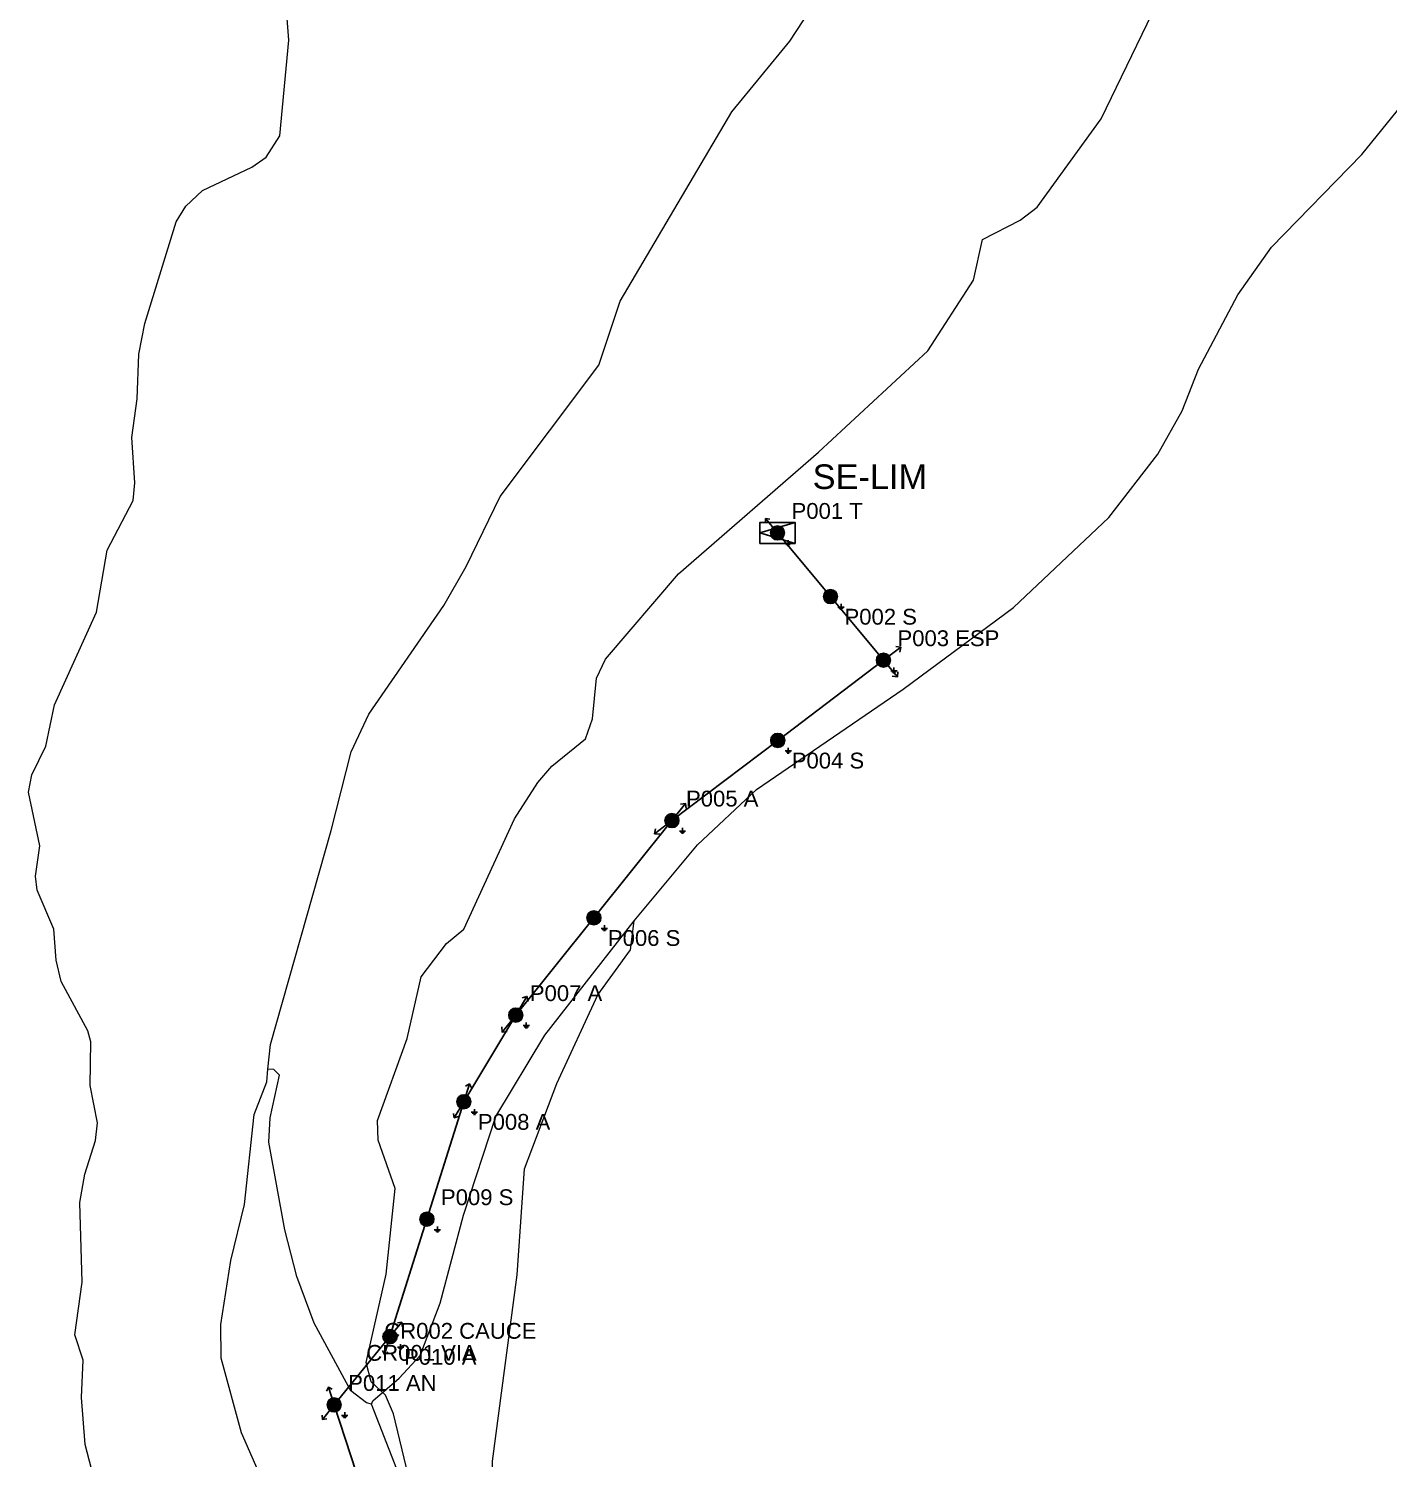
# Model space of a CAD drawing. Header units: metres. Extents: x 410745 to 429404, y 8411666 to 8441426.
# Drawn here: x 425289 to 426063, y 8436123 to 8436937 of the extents above; entities that cross this region are included whole.
import ezdxf

# ---------------------------------------------------------------- set-up
doc = ezdxf.new("R2010")
doc.units = ezdxf.units.M
for name, color, linetype, lineweight, true_color in [('BASE_AGUA', 7, 'Continuous', 13, 0x419bd7), ('BASE_VIAS', 7, 'Continuous', 13, 0xb9b9b9), ('LP_EJE', 7, 'Continuous', 25, 0xaa191e), ('LP_ID', 7, 'Continuous', 25, 0x3c2d2d)]:
    doc.layers.add(name, color=color, linetype=linetype, lineweight=lineweight, true_color=true_color)
for name, color, linetype, lineweight in [('LP_CRUCES', 5, 'Continuous', 25), ('LP_PAT', 3, 'Continuous', 25), ('LP_POSTES', 1, 'Continuous', 25), ('LP_RETENIDAS', 34, 'Continuous', 25), ('LP_SE', 5, 'Continuous', 25)]:
    doc.layers.add(name, color=color, linetype=linetype, lineweight=lineweight)
doc.styles.add('Arial', font='arial.ttf')

# ---------------------------------------------------------------- blocks, each defined once
blk = doc.blocks.new('LP_TERMINAL')
at = {"true_color": 0xffffff}
blk.add_hatch(color=7, dxfattribs=at).paths.add_polyline_path([(4, 0), (3.95, 0.63), (3.8, 1.24), (3.56, 1.82), (3.24, 2.35), (2.83, 2.83), (2.35, 3.24), (1.82, 3.56), (1.24, 3.8), (0.63, 3.95), (0, 4), (-0.63, 3.95), (-1.24, 3.8), (-1.82, 3.56), (-2.35, 3.24), (-2.83, 2.83), (-3.24, 2.35), (-3.56, 1.82), (-3.8, 1.24), (-3.95, 0.63), (-4, 0), (-3.95, -0.63), (-3.8, -1.24), (-3.56, -1.82), (-3.24, -2.35), (-2.83, -2.83), (-2.35, -3.24), (-1.82, -3.56), (-1.24, -3.8), (-0.63, -3.95), (0, -4), (0.63, -3.95), (1.24, -3.8), (1.82, -3.56), (2.35, -3.24), (2.83, -2.83), (3.24, -2.35), (3.56, -1.82), (3.8, -1.24), (3.95, -0.63)])
blk.add_circle((0, 0), 4)
at = {"flags": 1}
for tag in ['ARMADO', 'ESTRUCTURA', 'POSTE_M', 'E', 'N', 'ID']:
    blk.add_attdef(tag, (0, 0), '', height=1, dxfattribs=at)
blk = doc.blocks.new('LP_PAT')
for p, q in [((-3, 0), (3, 0)), ((0, 3), (0, 0)), ((-2, -1), (2, -1)), ((-1, -2), (1, -2))]:
    blk.add_line(p, q)
blk = doc.blocks.new('LP_SUSPENSION')
at = {"true_color": 0xffffff}
blk.add_hatch(color=7, dxfattribs=at).paths.add_polyline_path([(4, 0), (3.95, 0.63), (3.8, 1.24), (3.56, 1.82), (3.24, 2.35), (2.83, 2.83), (2.35, 3.24), (1.82, 3.56), (1.24, 3.8), (0.63, 3.95), (0, 4), (-0.63, 3.95), (-1.24, 3.8), (-1.82, 3.56), (-2.35, 3.24), (-2.83, 2.83), (-3.24, 2.35), (-3.56, 1.82), (-3.8, 1.24), (-3.95, 0.63), (-4, 0), (-3.95, -0.63), (-3.8, -1.24), (-3.56, -1.82), (-3.24, -2.35), (-2.83, -2.83), (-2.35, -3.24), (-1.82, -3.56), (-1.24, -3.8), (-0.63, -3.95), (0, -4), (0.63, -3.95), (1.24, -3.8), (1.82, -3.56), (2.35, -3.24), (2.83, -2.83), (3.24, -2.35), (3.56, -1.82), (3.8, -1.24), (3.95, -0.63)])
blk.add_circle((0, 0), 4)
at = {"flags": 1}
for tag in ['ARMADO', 'ESTRUCTURA', 'POSTE_M', 'E', 'N', 'ID']:
    blk.add_attdef(tag, (0, 0), '', height=1, dxfattribs=at)
blk = doc.blocks.new('LP_ANCLAJE')
at = {"true_color": 0xffffff}
blk.add_hatch(color=7, dxfattribs=at).paths.add_polyline_path([(4, 0), (3.95, 0.63), (3.8, 1.24), (3.56, 1.82), (3.24, 2.35), (2.83, 2.83), (2.35, 3.24), (1.82, 3.56), (1.24, 3.8), (0.63, 3.95), (0, 4), (-0.63, 3.95), (-1.24, 3.8), (-1.82, 3.56), (-2.35, 3.24), (-2.83, 2.83), (-3.24, 2.35), (-3.56, 1.82), (-3.8, 1.24), (-3.95, 0.63), (-4, 0), (-3.95, -0.63), (-3.8, -1.24), (-3.56, -1.82), (-3.24, -2.35), (-2.83, -2.83), (-2.35, -3.24), (-1.82, -3.56), (-1.24, -3.8), (-0.63, -3.95), (0, -4), (0.63, -3.95), (1.24, -3.8), (1.82, -3.56), (2.35, -3.24), (2.83, -2.83), (3.24, -2.35), (3.56, -1.82), (3.8, -1.24), (3.95, -0.63)])
blk.add_circle((0, 0), 4)
at = {"flags": 1}
for tag in ['ARMADO', 'ESTRUCTURA', 'POSTE_M', 'E', 'N', 'ID']:
    blk.add_attdef(tag, (0, 0), '', height=1, dxfattribs=at)
blk = doc.blocks.new('LP_ANGULO')
at = {"true_color": 0xffffff}
blk.add_hatch(color=7, dxfattribs=at).paths.add_polyline_path([(4, 0), (3.95, 0.63), (3.8, 1.24), (3.56, 1.82), (3.24, 2.35), (2.83, 2.83), (2.35, 3.24), (1.82, 3.56), (1.24, 3.8), (0.63, 3.95), (0, 4), (-0.63, 3.95), (-1.24, 3.8), (-1.82, 3.56), (-2.35, 3.24), (-2.83, 2.83), (-3.24, 2.35), (-3.56, 1.82), (-3.8, 1.24), (-3.95, 0.63), (-4, 0), (-3.95, -0.63), (-3.8, -1.24), (-3.56, -1.82), (-3.24, -2.35), (-2.83, -2.83), (-2.35, -3.24), (-1.82, -3.56), (-1.24, -3.8), (-0.63, -3.95), (0, -4), (0.63, -3.95), (1.24, -3.8), (1.82, -3.56), (2.35, -3.24), (2.83, -2.83), (3.24, -2.35), (3.56, -1.82), (3.8, -1.24), (3.95, -0.63)])
blk.add_circle((0, 0), 4)
at = {"flags": 1}
for tag in ['ARMADO', 'ESTRUCTURA', 'POSTE_M', 'E', 'N', 'ID']:
    blk.add_attdef(tag, (0, 0), '', height=1, dxfattribs=at)
blk = doc.blocks.new('LP_RET')
blk.add_line((0, 0), (10.6, 0))
blk.add_lwpolyline([(8.8, -1.7), (10.6, 0), (8.8, 1.7)])
blk = doc.blocks.new('LP_SE')
blk.add_lwpolyline([(-5, -3), (5, -3), (5, 3), (-5, 3)], close=True)
blk.add_lwpolyline([(5, 3), (-5, 0), (5, -3)])
at = {"flags": 1}
blk.add_attdef('ID', (0, 0), '', height=1, dxfattribs=at)

msp = doc.modelspace()

# ---------------------------------------------------------------- linework, layer by layer
at = {"layer": 'BASE_AGUA'}
msp.add_lwpolyline([(425508.41, 8436098.02), (425496.39, 8436148.34), (425491.73, 8436158.96), (425483.6, 8436166.7), (425480.68, 8436177.63), (425492.11, 8436228), (425497.18, 8436276.64), (425487.55, 8436304.23), (425487.22, 8436315.44), (425504.16, 8436362.1), (425512.16, 8436397.22), (425526.58, 8436416.24), (425536.4, 8436424.33), (425565.17, 8436487.13), (425578.42, 8436507.88), (425586.5, 8436517.11), (425605.57, 8436532.7), (425609.58, 8436544.21), (425611.83, 8436567.24), (425617.02, 8436578.19), (425658.56, 8436626.63), (425738.26, 8436695.91), (425800.61, 8436753.63), (425826.55, 8436793.98), (425831.69, 8436817.01), (425853.09, 8436828.01), (425862.91, 8436835.51), (425899.24, 8436885.68), (425942.98, 8436976.14)], dxfattribs=at)
at = {"layer": 'BASE_VIAS'}
for points in [[(425421.92, 8436109.81), (425409.67, 8436137.52), (425398.09, 8436180.15), (425398.04, 8436199.37), (425403.65, 8436235.66), (425411.43, 8436267.69), (425417, 8436318.92), (425424.12, 8436337.43), (425424.83, 8436344.73), (425426.19, 8436358.79), (425460.91, 8436480.52), (425472.23, 8436525.37), (425482.19, 8436546.73), (425524.96, 8436608.74), (425537.78, 8436630.84), (425556.99, 8436670.72), (425613.32, 8436745.58), (425625.39, 8436781.89), (425689.05, 8436889.66), (425721.93, 8436930.03), (425737.5, 8436953.96)], [(425324.26, 8436117.11), (425320.72, 8436130.98), (425318.62, 8436157.73), (425319.58, 8436178.88), (425314.91, 8436193.33), (425319, 8436223.32), (425317.75, 8436268.68), (425320.52, 8436284.86), (425326.61, 8436304.07), (425327.67, 8436314.11), (425323.59, 8436335.39), (425323.96, 8436360.31), (425322.16, 8436366.45), (425307, 8436394.58), (425304.19, 8436406.77), (425302.92, 8436424.36), (425293.3, 8436446.62), (425292.42, 8436454.54), (425294.83, 8436471.8), (425288.51, 8436502.28), (425290.36, 8436512.2), (425298.27, 8436528.63), (425303.27, 8436552.09), (425327.15, 8436604.94), (425333.25, 8436640.25), (425348.09, 8436668.4), (425348.92, 8436678.48), (425347.28, 8436704.32), (425350.38, 8436726.27), (425351.32, 8436751.73), (425354.74, 8436769.29), (425372.61, 8436827.17), (425377.99, 8436836.1), (425387.58, 8436845), (425415.57, 8436858.22), (425423.79, 8436863.86), (425431.59, 8436875.98), (425436.78, 8436930.63), (425434.97, 8436952.78)], [(425499.46, 8436168.68), (425511.59, 8436181.53), (425522.95, 8436211.44), (425536.23, 8436261.52), (425554.68, 8436317.76), (425582.46, 8436364.09), (425633.41, 8436429.02), (425669.48, 8436472.46), (425703.03, 8436503.86), (425786.61, 8436561.01), (425849.47, 8436607.43), (425903.72, 8436658.8), (425931.64, 8436694.75), (425945.46, 8436719.53), (425954.66, 8436743.15), (425977.08, 8436785.63), (425996.33, 8436812.72), (426047.71, 8436865.51), (426081.95, 8436907.58)], [(425515.01, 8435785.46), (425527.19, 8435784.79), (425542.96, 8435774.16), (425559.48, 8435753.6), (425569.85, 8435726.75), (425573.84, 8435749.55), (425568.01, 8435783.67), (425570.72, 8435837.73), (425570.5, 8435912.42), (425567.36, 8436004.17), (425553.59, 8436061.04), (425552.7, 8436121.49), (425566.7, 8436227.52), (425570.82, 8436287.99), (425589.3, 8436336.41), (425612.76, 8436386.99), (425631.31, 8436412.66), (425633.41, 8436429.02)], [(425483.81, 8436153.93), (425481.01, 8436154.76), (425472, 8436161.43), (425451.08, 8436199.98), (425441.26, 8436226.67), (425434.41, 8436253.19), (425425.33, 8436303.04), (425426.05, 8436316.86), (425431.35, 8436341.24), (425428.15, 8436344.55), (425424.83, 8436344.73)], [(425484.47, 8436155.84), (425499.46, 8436168.68)], [(425498.22, 8436116.84), (425483.81, 8436153.93), (425484.47, 8436155.84)]]:
    msp.add_lwpolyline(points, dxfattribs=at)
at = {"layer": 'LP_EJE'}
msp.add_lwpolyline([(425715, 8436650), (425745.16, 8436613.76), (425775.32, 8436577.52), (425715.11, 8436531.86), (425654.89, 8436486.21), (425610.42, 8436430.83), (425565.95, 8436375.45), (425536.38, 8436326.13), (425515.34, 8436259.24), (425494.31, 8436192.36), (425462.53, 8436153.48), (425481.52, 8436095.54)], dxfattribs=at)

# ---------------------------------------------------------------- block references
at = {"layer": 'LP_PAT', "xscale": 0.6, "yscale": 0.6}
for p in [(425721, 8436644), (425751.16, 8436607.76), (425781.32, 8436571.52), (425721.11, 8436525.86), (425660.89, 8436480.21), (425616.42, 8436424.83), (425571.95, 8436369.45), (425542.38, 8436320.13), (425521.34, 8436253.24), (425500.31, 8436186.36), (425468.53, 8436147.48)]:
    msp.add_blockref('LP_PAT', p, dxfattribs=at)
at = {"layer": 'LP_POSTES'}
for name, p in [('LP_TERMINAL', (425715, 8436650)), ('LP_SUSPENSION', (425745.16, 8436613.76)), ('LP_ANCLAJE', (425775.32, 8436577.52)), ('LP_SUSPENSION', (425715.11, 8436531.86)), ('LP_ANGULO', (425654.89, 8436486.21)), ('LP_SUSPENSION', (425610.42, 8436430.83)), ('LP_ANGULO', (425565.95, 8436375.45)), ('LP_ANGULO', (425536.38, 8436326.13)), ('LP_SUSPENSION', (425515.34, 8436259.24)), ('LP_ANGULO', (425494.31, 8436192.36)), ('LP_ANCLAJE', (425462.53, 8436153.48))]:
    msp.add_blockref(name, p, dxfattribs=at)
at = {"layer": 'LP_RETENIDAS'}
for p, xscale, yscale, rotation in [((425715, 8436650), 1.000000000054892, 1.000000000054892, 129.7672567832703), ((425775.32, 8436577.52), 1.169811320718753, 1.169811320718753, 37.17312309407965), ((425775.32, 8436577.52), 1.169811320762913, 1.169811320762913, 309.7672567868277), ((425654.89, 8436486.21), 1.169811320817056, 1.169811320817056, 51.2330790589143), ((425654.89, 8436486.21), 1.169811320718753, 1.169811320718753, 217.1731230940796), ((425565.95, 8436375.45), 1.169811320807938, 1.169811320807938, 59.05480414347542), ((425565.95, 8436375.45), 1.169811320806741, 1.169811320806741, 231.2330790595435), ((425536.38, 8436326.13), 1.000000000035964, 1.000000000035964, 72.54173594536176), ((425536.38, 8436326.13), 0.9999999999983992, 0.9999999999983992, 239.0548041419759), ((425494.31, 8436192.36), 1.000000000065942, 1.000000000065942, 50.73912471820602), ((425494.31, 8436192.36), 1.000000000034316, 1.000000000034316, 252.5417359456619), ((425462.53, 8436153.48), 1.000000000023793, 1.000000000023793, 108.1509230231018), ((425462.53, 8436153.48), 1.000000000065942, 1.000000000065942, 230.739124718206)]:
    msp.add_blockref('LP_RET', p, dxfattribs=dict(at, xscale=xscale, yscale=yscale, rotation=rotation))
at = {"layer": 'LP_SE', "xscale": 2, "yscale": 2}
msp.add_blockref('LP_SE', (425715, 8436650), dxfattribs=at)

# ---------------------------------------------------------------- texts
at = {"layer": 'LP_CRUCES', "style": 'Arial'}
for s, p in [('CR002 CAUCE', (425491.07, 8436191.16)), ('CR001 VIA', (425480.82, 8436178.62))]:
    msp.add_text(s, height=9, dxfattribs=at).set_placement(p)
at = {"layer": 'LP_ID', "style": 'Arial'}
for s, p in [('P001 T', (425723, 8436658)), ('P002 S', (425753.16, 8436597.76)), ('P003 ESP', (425783.32, 8436585.52)), ('P004 S', (425723.11, 8436515.86)), ('P005 A', (425662.89, 8436494.21)), ('P006 S', (425618.42, 8436414.83)), ('P007 A', (425573.95, 8436383.45)), ('P008 A', (425544.38, 8436310.13)), ('P009 S', (425523.34, 8436267.24)), ('P010 A', (425502.31, 8436176.36)), ('P011 AN', (425470.53, 8436161.48))]:
    msp.add_text(s, height=9, dxfattribs=at).set_placement(p)
at = {"layer": 'LP_SE', "style": 'Arial'}
msp.add_text('SE-LIM', height=14, dxfattribs=at).set_placement((425735, 8436675))

doc.saveas('drawing.dxf')
